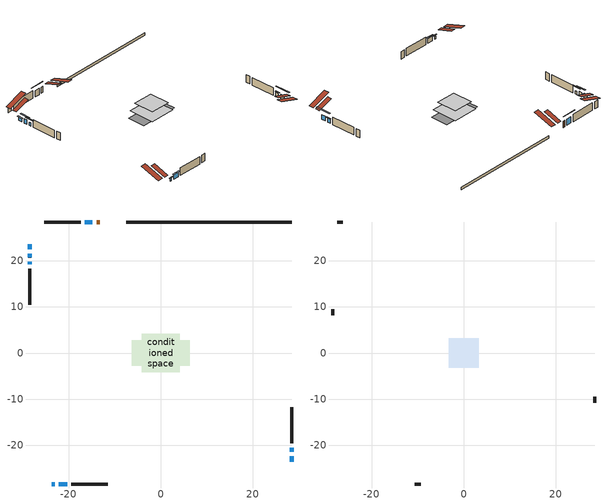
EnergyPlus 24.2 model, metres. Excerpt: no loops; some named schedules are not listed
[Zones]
conditioned space
 floor adiabatic (Floor2 construction): -4.13,-4.13 -4.13,4.13 4.13,4.13 4.13,-4.13 z0.85
 floor adiabatic (AdiabaticFloorConstruction): -4.14,-4.14 -4.14,4.14 4.14,4.14 4.14,-4.14 z0.85
 floor foundation (Slab1 construction): -6.26,-2.73 -6.26,2.73 6.26,2.73 6.26,-2.73 z0
 wall outside (AdiabaticWallConstruction 1): -13.27,28.45 -13.93,28.45 z0.85:2.88
 wall outside (AdiabaticWallConstruction): -23.63,-28.45 -23.06,-28.45 z0.85:1.77; 28.45,-23.62 28.45,-22.4 z0.85:2.32; 28.45,-21.48 28.45,-20.56 z0.85:2.22; -14.86,28.45 -16.49,28.45 z0.85:2.88; -22.14,-28.45 -20.36,-28.45 z0.85:2.3; -28.45,23.62 -28.45,22.53 z0.85:1.89; -28.45,21.6 -28.45,20.74 z0.85:2.27; -28.45,19.81 -28.45,19.25 z0.85:1.92
 wall outside (Wall1 construction): -17.41,28.45 -25.3,28.45 / -19.43,-28.45 -11.54,-28.45 / -28.45,18.32 -28.45,10.44 / 28.45,-19.63 28.45,-11.74 z0.85:3.29
 wall foundation (FoundationWall1 construction): 28.45,28.45 -7.52,28.45 z0:0.85
 window (WindowConstruction 7): -23.62,-28.45 -23.07,-28.45 z0.85:1.76
 window (WindowConstruction): 28.45,-23.62 28.45,-22.4 z0.85:2.32
 window (WindowConstruction 1): 28.45,-21.48 28.45,-20.56 z0.85:2.22
 window (WindowConstruction 2): -14.86,28.45 -16.48,28.45 z0.85:2.88
 window (WindowConstruction 3): -22.14,-28.45 -20.36,-28.45 z0.85:2.3
 window (WindowConstruction 4): -28.45,23.62 -28.45,22.53 z0.85:1.89
 window (WindowConstruction 5): -28.45,21.6 -28.45,20.74 z0.85:2.27
 window (WindowConstruction 6): -28.45,19.81 -28.45,19.25 z0.85:1.92
 door (Door): -13.27,28.45 -13.93,28.45 z0.85:2.88
 ceiling adiabatic (AdiabaticFloorConstruction): 4.14,-4.14 4.14,4.14 -4.14,4.14 -4.14,-4.14 z0.85
 roof outside (Roof2 construction): -12.34,28.45,3.29 -12.34,23.53,4.93 -11.05,23.53,4.93 -11.05,28.45,3.29; -24.55,-28.45,3.29 -24.55,-23.53,4.93 -25.85,-23.53,4.93 -25.85,-28.45,3.29; -28.45,24.55,3.29 -23.53,24.55,4.93 -23.53,25.85,4.93 -28.45,25.85,3.29; 28.45,-24.55,3.29 23.53,-24.55,4.93 23.53,-25.85,4.93 28.45,-25.85,3.29
attic - vented
 floor to conditioned space (Floor1 construction Reversed): -3.25,-3.25 -3.25,3.25 3.25,3.25 3.25,-3.25 z3.29
 wall outside (Wall2 construction): -26.23,28.45 -27.52,28.45 / -10.61,-28.45 -9.32,-28.45 / -28.45,9.51 -28.45,8.22 / 28.45,-10.82 28.45,-9.53 z0.85:3.29
 roof outside (Roof1 construction): -10.12,28.45,3.29 -10.12,22.11,5.4 -8.45,22.11,5.4 -8.45,28.45,3.29; -26.78,-28.45,3.29 -26.78,-22.11,5.4 -28.45,-22.11,5.4 -28.45,-28.45,3.29; -28.45,26.78,3.29 -22.11,26.78,5.4 -22.11,28.45,5.4 -28.45,28.45,3.29; 28.45,-26.78,3.29 22.11,-26.78,5.4 22.11,-28.45,5.4 28.45,-28.45,3.29
shading: -22.77,-28.45 -23.92,-28.45 -23.92,-28.75 -22.77,-28.75 z2.06; 28.45,-20.58 28.45,-25.45 28.75,-25.45 28.75,-20.58 z4.15; 28.45,-20.26 28.45,-21.77 28.75,-21.77 28.75,-20.26 z2.52; -18.01,28.45 -13.34,28.45 -13.34,28.57 -18.01,28.57 z4.4; -20.06,-28.45 -22.44,-28.45 -22.44,-28.75 -20.06,-28.75 z2.6; -28.45,22.23 -28.45,23.92 -28.75,23.92 -28.75,22.23 z2.19; -28.45,19.52 -28.45,22.82 -28.75,22.82 -28.75,19.52 z3.49; -28.45,18.03 -28.45,21.03 -28.75,21.03 -28.75,18.03 z3.14
[Building]
Building 1: Terrain=Suburbs
[Site:Location]
Bathurst AP_NB: Latitude {deg}=47.63; Longitude {deg}=-65.74; Time Zone {hr}=-4; Elevation {m}=59; Keep Site Location Information=Yes
[Site:GroundTemperature:Shallow]
0.0375368, -2.14911, -2.32423, -1.28655, 2.87914, 7.02543, 10.62, 12.8971, 13.0906, 11.2385, 7.7356, 3.71651
[Site:WaterMainsTemperature]
Calculation Method=Schedule; Temperature Schedule=mains temperature schedule
[Material] Roughness=Rough; Thermal Absorptance=0.9
Name | Thickness {m} | Conductivity {W/m-K} | Density {kg/m3} | Specific Heat {J/kg-K} | Solar Absorptance | Visible Absorptance
asphalt or fiberglass shingles | 0.00635 | 0.162714 | 1121.4 | 1465.45 | 0.4 | 0.4
ceiling loosefill ins | 0.254 | 0.0480833 | 16.02 | 1046.75 | 0.7 | 0.7
ceiling stud and cavity | 0.1397 | 0.208781 | 65.682 | 1177.47 | 0.7 | 0.7
concrete 4.0 in. | 0.1016 | 1.803125 | 2242.8 | 837.4 | 0.7 | 0.7
concrete 8.0 in. | 0.2032 | 1.803125 | 2242.8 | 837.4 | 0.7 | 0.7
door material | 0.04445 | 0.0451087 | 512.64 | 1214.23 | 0.7 | 0.7
exterior vertical ins | 0.0558578 | 0.029427 | 32.04 | 1214.23 | 0.7 | 0.7
floor covering | 0.0127 | 0.0433444 | 54.468 | 1339.84 | 0.6 | 0.6
floor rigid ins; roof rigid ins | 0.051816 | 0.029427 | 32.04 | 1214.23 | 0.7 | 0.7
floor rigid ins 1; wall rigid ins | 0.512978 | 0.029427 | 32.04 | 1214.23 | 0.7 | 0.7
floor stud and cavity | 0.1397 | 0.176739 | 92.3553 | 1139.71 | 0.7 | 0.7
floor stud and cavity 1 | 0.1397 | 1.75129 | 37.0049 | 1207.88 | 0.7 | 0.7
furniture material conditioned space 1 | 0.1524 | 0.115458 | 640.8 | 1214.23 | 0.6 | 0.6
gypsum board | 0.0127 | 0.160291 | 801 | 837.4 | 0.6 | 0.6
gypsum board 1 | 0.0127 | 0.160291 | 801 | 837.4 | 0.7 | 0.7
osb sheathing 0.5 in. | 0.0127 | 0.115458 | 512.64 | 1214.23 | 0.7 | 0.7
osb sheathing 0.75 in. | 0.01905 | 0.115458 | 512.64 | 1214.23 | 0.7 | 0.7
roof stud and cavity | 0.2032 | 0.215788 | 78.34581 | 1123.46 | 0.7 | 0.7
wall stud and cavity | 0.1397 | 0.0899529 | 139.0536 | 1170.24 | 0.7 | 0.7
wall stud and cavity 1 | 0.0889 | 6.9971 | 50.32683 | 1063.81 | 0.6 | 0.6
wall stud and cavity 2 | 0.0889 | 0.380278 | 52.3479 | 1209.89 | 0.7 | 0.7
wall stud and cavity 3 | 0.0889 | 0.391764 | 83.0341 | 1211.67 | 0.7 | 0.7
wood siding | 0.0254 | 0.102417 | 544.68 | 1172.36 | 0.4 | 0.4
wood siding 1 | 0.00254 | 0.102417 | 544.68 | 1172.36 | 0.4 | 0.4
wood siding 2; wood siding 3 | 0.0254 | 0.102417 | 544.68 | 1172.36 | 0.7 | 0.7
[WindowMaterial:SimpleGlazingSystem]
Name | U-Factor {W/m2-K} | Solar Heat Gain Coefficient
WindowMaterial | 3.28927 | 0.58
WindowMaterial 1 | 3.28416 | 0.55
WindowMaterial 2 | 3.290401 | 0.63
WindowMaterial 3 | 3.290401 | 0.61
WindowMaterial 4 | 3.28813 | 0.54
WindowMaterial 5 | 3.28302 | 0.55
WindowMaterial 6 | 3.26655 | 0.47
WindowMaterial 7 | 3.26258 | 0.45
[Construction]
AdiabaticFloorConstruction: floor stud and cavity 1, floor rigid ins 1, osb sheathing 0.75 in., floor covering
AdiabaticWallConstruction: wood siding 2, wall rigid ins, wall stud and cavity 2, gypsum board
AdiabaticWallConstruction 1: wood siding 3, wall rigid ins, wall stud and cavity 2, gypsum board
Door: door material
Floor1 construction Reversed: gypsum board, ceiling stud and cavity, ceiling loosefill ins
Floor2 construction: floor stud and cavity, floor rigid ins, osb sheathing 0.75 in., floor covering
FoundationWall1 construction: concrete 8.0 in., gypsum board 1
furniture construction conditioned space 1: furniture material conditioned space 1
PartitionWallConstruction: gypsum board, wall stud and cavity 3, gypsum board
Roof1 construction: asphalt or fiberglass shingles
Roof2 construction: asphalt or fiberglass shingles, roof rigid ins, osb sheathing 0.75 in., roof stud and cavity, gypsum board
Slab1 construction: concrete 4.0 in.
Wall1 construction: wood siding, osb sheathing 0.5 in., wall stud and cavity, gypsum board
Wall2 construction: wood siding 1, wall stud and cavity 1
WindowConstruction: WindowMaterial
WindowConstruction 1: WindowMaterial 1
WindowConstruction 2: WindowMaterial 2
WindowConstruction 3: WindowMaterial 3
WindowConstruction 4: WindowMaterial 4
WindowConstruction 5: WindowMaterial 5
WindowConstruction 6: WindowMaterial 6
WindowConstruction 7: WindowMaterial 7
[Zone] Multiplier=1; Part of Total Floor Area=Yes
Name | Volume {m3}
attic - vented | 14.5306
conditioned space | 177.6
[Space]
Name | Zone | Volume {m3}
attic - vented 1 | attic - vented | 14.5306
conditioned space 1 | conditioned space | 177.6
[ZoneInfiltration:EffectiveLeakageArea]
infil attic - vented 1: Zone or Space=attic - vented 1; Schedule=Always On Discrete; Effective Air Leakage Area {cm2}=1694.4; Stack Coefficient=0.000316502; Wind Coefficient=1.20201e-05
[ZoneMixing]
whole house fan mix: Zone or Space=attic - vented; Schedule=Always On Continuous; Design Flow Rate Calculation Method=Flow/Zone; Design Flow Rate {m3/s}=0; Source Zone or Space=conditioned space
[SurfaceProperty:ExposedFoundationPerimeter]
Slab1: Exposed Perimeter Calculation Method=TotalExposedPerimeter; Total Exposed Perimeter {m}=35.967
[InternalMass] Zone or ZoneList=conditioned space; Space or SpaceList=conditioned space 1
Name | Construction | Surface Area {m2}
furniture mass conditioned space 1 | furniture construction conditioned space 1 | 82.0639
partition wall mass | PartitionWallConstruction | 136.78
[Lights]
interior lighting: Zone or ZoneList or Space or SpaceList=conditioned space 1; Schedule=interior lighting schedule; Design Level Calculation Method=LightingLevel; Lighting Level {W}=343.2; Return Air Fraction=0; Fraction Radiant=0.6; Fraction Visible=0.2; Fraction Replaceable=1
[People]
occupants: Zone or ZoneList or Space or SpaceList=conditioned space 1; Number of People Schedule=occupants schedule; Number of People Calculation Method=People; Number of People=3; Fraction Radiant=0.314171; Sensible Heat Fraction=0.56303; Activity Level Schedule=occupants activity schedule; Carbon Dioxide Generation Rate {m3/s-W}=0; Enable ASHRAE 55 Comfort Warnings=No; Mean Radiant Temperature Calculation Type=EnclosureAveraged
[ElectricEquipment] Zone or ZoneList or Space or SpaceList=conditioned space 1; Design Level Calculation Method=EquipmentLevel
Name | Schedule | Design Level {W} | Fraction Latent | Fraction Radiant | Fraction Lost
clothes dryer | clothes dryer schedule | 140.772 | 0.015 | 0.081 | 0.85
clothes washer | clothes washer schedule | 32.1985 | 0.03 | 0.162 | 0.7
cooking range | cooking range schedule | 215.147 | 0.08 | 0.432 | 0.2
dishwasher | dishwasher schedule | 66.8632 | 0.3 | 0.18 | 0.4
fridge | fridge schedule | 72.9452 | 0 | 0.6 | 0
mech vent bath fan 0 | mech vent bath fan 0 schedule | 50.2 | 0 | 0 | 1
mech vent house fan | mech vent house fan schedule | 0 | 0 | 0 | 1
mech vent house fan cfis | mech vent house fan cfis schedule | 0 | 0 | 0 | 0
misc plug loads | misc plug loads schedule | 494.7 | 0.045 | 0.513 | 0.1
whole house fan | Always On Discrete | 0 | 0 | 0 | 1
[OtherEquipment] Zone or ZoneList or Space or SpaceList=conditioned space 1; Design Level Calculation Method=EquipmentLevel
Name | Fuel Type | Schedule | Design Level {W} | Fraction Latent | Fraction Radiant | Fraction Lost
clothes dryer 1 | Electricity | clothes dryer schedule | 0 | 0.015 | 0.081 | 0.85
cooking range 1 | Electricity | cooking range schedule | 0 | 0.08 | 0.432 | 0.2
general water use latent | None | general water use schedule | 62.594 | 1 | 0 | 0
general water use sensible | None | general water use schedule | -61.6891 | 0 | 0.6 | 0
mech vent house fan latent load | None | Always On Discrete | 0 | 1 | 0 | 0
mech vent house fan sensible load | None | Always On Discrete | 0 | 0 | 0 | 0
water heater energy adjustment1 | Electricity | Always On Discrete | 0.01 | 0 | 0 | 1
[ZoneInfiltration:DesignFlowRate] Zone or ZoneList or Space or SpaceList=conditioned space 1; Schedule=Always On Discrete; Design Flow Rate Calculation Method=Flow/Zone; Design Flow Rate {m3/s}=0
infil flow; natural vent flow; whole house fan flow
[ZoneControl:Thermostat]
conditioned space Thermostat: Zone or ZoneList=conditioned space; Control Type Schedule=conditioned space Thermostat Schedule; Control 1=conditioned space temperature setpoint; Temperature Difference Between Cutout And Setpoint {deltaC}=0
[ZoneHVAC:Baseboard:Convective:Electric]
electric baseboard: Availability Schedule=Always On Discrete; Heating Design Capacity {W}=11241; Efficiency=1
[Zone equipment]
conditioned space: electric baseboard
[Foundation:Kiva]
Foundation Kiva 1: Initial Indoor Air Temperature {C}=18; Wall Height Above Grade {m}=0.849996; Wall Depth Below Slab {m}=0.2032; Custom Block Material Name 1=exterior vertical ins; Custom Block Depth 1 {m}=0.849996; Custom Block X Position 1 {m}=0.2159; Custom Block Z Position 1 {m}=0
[Foundation:Kiva:Settings]
Soil Conductivity {W/m-K}=0.849921; Soil Density {kg/m3}=1842.3; Soil Specific Heat {J/kg-K}=418.7; Ground Solar Absorptivity=0.9; Ground Thermal Absorptivity=0.9; Ground Surface Roughness {m}=0.03; Far-Field Width {m}=40; Deep-Ground Boundary Condition=ZeroFlux; Deep-Ground Depth {m}=40; Minimum Cell Dimension {m}=0.2; Maximum Cell Growth Coefficient=3; Simulation Timestep=Timestep
[Exterior:Lights]
exterior lighting: Schedule=exterior lighting schedule; Design Level {W}=75.6
[EnergyManagementSystem:GlobalVariable]
infil_program_Qfan
infil_program_Qinf
natural_vent_program_Qnv
natural_vent_program_Qwhf
[EnergyManagementSystem:Sensor]
Name | Output:Variable or Output:Meter Index Key | Output:Variable or Output:Meter
airflow_gain | infil flow | Infiltration Sensible Heat Gain Energy
airflow_gain_1 | natural vent flow | Infiltration Sensible Heat Gain Energy
airflow_gain_2 | whole house fan flow | Infiltration Sensible Heat Gain Energy
airflow_loss | infil flow | Infiltration Sensible Heat Loss Energy
airflow_loss_1 | natural vent flow | Infiltration Sensible Heat Loss Energy
airflow_loss_2 | whole house fan flow | Infiltration Sensible Heat Loss Energy
clg_load_cond |  | Cooling:EnergyTransfer:Zone:CONDITIONED SPACE
clg_sp_s; clg_sp_s_1 | cooling setpoint | Schedule Value
clothes_dryer_exhaust_0_sch_s | clothes dryer exhaust 0 schedule | Schedule Value
conditioned_space_clg_unmet_s | conditioned space | Zone Cooling Setpoint Not Met Time
conditioned_space_htg_unmet_s | conditioned space | Zone Heating Setpoint Not Met Time
cool_season | cooling season schedule | Schedule Value
fridge_tin_s | conditioned space | Zone Mean Air Temperature
htg_load_cond |  | Heating:EnergyTransfer:Zone:CONDITIONED SPACE
htg_sp_s; htg_sp_s_1 | heating setpoint | Schedule Value
ig_ee_conv | clothes dryer | Electric Equipment Convective Heating Energy
ig_ee_conv_2 | cooking range | Electric Equipment Convective Heating Energy
ig_ee_conv_4 | fridge | Electric Equipment Convective Heating Energy
ig_ee_conv_5 | misc plug loads | Electric Equipment Convective Heating Energy
ig_ee_conv_6 | whole house fan | Electric Equipment Convective Heating Energy
ig_ee_rad | clothes dryer | Electric Equipment Radiant Heating Energy
ig_ee_rad_2 | cooking range | Electric Equipment Radiant Heating Energy
ig_ee_rad_4 | fridge | Electric Equipment Radiant Heating Energy
ig_ee_rad_5 | misc plug loads | Electric Equipment Radiant Heating Energy
ig_ee_rad_6 | whole house fan | Electric Equipment Radiant Heating Energy
ig_lgt_conv | interior lighting | Lights Convective Heating Energy
ig_lgt_rad | interior lighting | Lights Radiant Heating Energy
ig_lgt_vis | interior lighting | Lights Visible Radiation Heating Energy
ig_oe_conv | clothes dryer 1 | Other Equipment Convective Heating Energy
ig_oe_conv_1 | cooking range 1 | Other Equipment Convective Heating Energy
ig_oe_conv_2 | general water use latent | Other Equipment Convective Heating Energy
ig_oe_conv_3 | general water use sensible | Other Equipment Convective Heating Energy
ig_oe_conv_4 | water heater energy adjustment1 | Other Equipment Convective Heating Energy
ig_oe_rad | clothes dryer 1 | Other Equipment Radiant Heating Energy
ig_oe_rad_1 | cooking range 1 | Other Equipment Radiant Heating Energy
ig_oe_rad_2 | general water use latent | Other Equipment Radiant Heating Energy
ig_oe_rad_3 | general water use sensible | Other Equipment Radiant Heating Energy
ig_oe_rad_4 | water heater energy adjustment1 | Other Equipment Radiant Heating Energy
ig_ppl_conv | occupants | People Convective Heating Energy
ig_ppl_rad | occupants | People Radiant Heating Energy
im_conv | furniture mass conditioned space 1 | Surface Inside Face Convection Heat Gain Energy
im_conv_1 | partition wall mass | Surface Inside Face Convection Heat Gain Energy
im_ig | furniture mass conditioned space 1 | Surface Inside Face Internal Gains Radiation Heat Gain Energy
im_ig_1 | partition wall mass | Surface Inside Face Internal Gains Radiation Heat Gain Energy
im_lgt | furniture mass conditioned space 1 | Surface Inside Face Lights Radiation Heat Gain Energy
im_lgt_1 | partition wall mass | Surface Inside Face Lights Radiation Heat Gain Energy
im_sol | furniture mass conditioned space 1 | Surface Inside Face Solar Radiation Heat Gain Energy
im_sol_1 | partition wall mass | Surface Inside Face Solar Radiation Heat Gain Energy
im_surf | furniture mass conditioned space 1 | Surface Inside Face Net Surface Thermal Radiation Heat Gain Energy
im_surf_1 | partition wall mass | Surface Inside Face Net Surface Thermal Radiation Heat Gain Energy
mech_vent_bath_fan_0_sch_s | mech vent bath fan 0 schedule | Schedule Value
mv_conv | mech vent bath fan 0 | Electric Equipment Convective Heating Energy
mv_conv_1 | mech vent house fan | Electric Equipment Convective Heating Energy
mv_conv_2 | mech vent house fan cfis | Electric Equipment Convective Heating Energy
mv_conv_3 | mech vent house fan latent load | Other Equipment Convective Heating Energy
mv_conv_4 | mech vent house fan sensible load | Other Equipment Convective Heating Energy
mv_rad | mech vent bath fan 0 | Electric Equipment Radiant Heating Energy
mv_rad_1 | mech vent house fan | Electric Equipment Radiant Heating Energy
mv_rad_2 | mech vent house fan cfis | Electric Equipment Radiant Heating Energy
mv_rad_3 | mech vent house fan latent load | Other Equipment Radiant Heating Energy
mv_rad_4 | mech vent house fan sensible load | Other Equipment Radiant Heating Energy
natural_vent_s | natural vent schedule | Schedule Value
out_pb_s |  | Site Outdoor Air Barometric Pressure
out_wt_s |  | Site Outdoor Air Humidity Ratio
site_vw_s |  | Site Wind Speed
ss_back_out | Window1 | Surface Window Shortwave from Zone Back Out Window Heat Transfer Rate
ss_back_out_1 | Window2 | Surface Window Shortwave from Zone Back Out Window Heat Transfer Rate
ss_back_out_2 | Window3 | Surface Window Shortwave from Zone Back Out Window Heat Transfer Rate
ss_back_out_3 | Window4 | Surface Window Shortwave from Zone Back Out Window Heat Transfer Rate
ss_back_out_4 | Window5 | Surface Window Shortwave from Zone Back Out Window Heat Transfer Rate
ss_back_out_5 | Window6 | Surface Window Shortwave from Zone Back Out Window Heat Transfer Rate
ss_back_out_6 | Window7 | Surface Window Shortwave from Zone Back Out Window Heat Transfer Rate
ss_back_out_7 | Window8 | Surface Window Shortwave from Zone Back Out Window Heat Transfer Rate
ss_conv | Door1 | Surface Inside Face Convection Heat Gain Energy
ss_conv_1 | Window1 | Surface Inside Face Convection Heat Gain Energy
ss_conv_2 | Window2 | Surface Inside Face Convection Heat Gain Energy
ss_conv_3 | Window3 | Surface Inside Face Convection Heat Gain Energy
ss_conv_4 | Window4 | Surface Inside Face Convection Heat Gain Energy
ss_conv_5 | Window5 | Surface Inside Face Convection Heat Gain Energy
ss_conv_6 | Window6 | Surface Inside Face Convection Heat Gain Energy
ss_conv_7 | Window7 | Surface Inside Face Convection Heat Gain Energy
ss_conv_8 | Window8 | Surface Inside Face Convection Heat Gain Energy
ss_ig | Door1 | Surface Inside Face Internal Gains Radiation Heat Gain Energy
ss_ig_1 | Window1 | Surface Inside Face Internal Gains Radiation Heat Gain Energy
ss_ig_2 | Window2 | Surface Inside Face Internal Gains Radiation Heat Gain Energy
ss_ig_3 | Window3 | Surface Inside Face Internal Gains Radiation Heat Gain Energy
ss_ig_4 | Window4 | Surface Inside Face Internal Gains Radiation Heat Gain Energy
ss_ig_5 | Window5 | Surface Inside Face Internal Gains Radiation Heat Gain Energy
ss_ig_6 | Window6 | Surface Inside Face Internal Gains Radiation Heat Gain Energy
ss_ig_7 | Window7 | Surface Inside Face Internal Gains Radiation Heat Gain Energy
ss_ig_8 | Window8 | Surface Inside Face Internal Gains Radiation Heat Gain Energy
ss_lgt | Door1 | Surface Inside Face Lights Radiation Heat Gain Energy
ss_sol | Door1 | Surface Inside Face Solar Radiation Heat Gain Energy
ss_surf | Door1 | Surface Inside Face Net Surface Thermal Radiation Heat Gain Energy
ss_surf_1 | Window1 | Surface Inside Face Net Surface Thermal Radiation Heat Gain Energy
ss_surf_2 | Window2 | Surface Inside Face Net Surface Thermal Radiation Heat Gain Energy
ss_surf_3 | Window3 | Surface Inside Face Net Surface Thermal Radiation Heat Gain Energy
ss_surf_4 | Window4 | Surface Inside Face Net Surface Thermal Radiation Heat Gain Energy
ss_surf_5 | Window5 | Surface Inside Face Net Surface Thermal Radiation Heat Gain Energy
ss_surf_6 | Window6 | Surface Inside Face Net Surface Thermal Radiation Heat Gain Energy
ss_surf_7 | Window7 | Surface Inside Face Net Surface Thermal Radiation Heat Gain Energy
ss_surf_8 | Window8 | Surface Inside Face Net Surface Thermal Radiation Heat Gain Energy
ss_trans_in | Window1 | Surface Window Transmitted Solar Radiation Rate
ss_trans_in_1 | Window2 | Surface Window Transmitted Solar Radiation Rate
ss_trans_in_2 | Window3 | Surface Window Transmitted Solar Radiation Rate
ss_trans_in_3 | Window4 | Surface Window Transmitted Solar Radiation Rate
ss_trans_in_4 | Window5 | Surface Window Transmitted Solar Radiation Rate
ss_trans_in_5 | Window6 | Surface Window Transmitted Solar Radiation Rate
ss_trans_in_6 | Window7 | Surface Window Transmitted Solar Radiation Rate
ss_trans_in_7 | Window8 | Surface Window Transmitted Solar Radiation Rate
ss_trans_out | Window1 | Surface Inside Face Initial Transmitted Diffuse Transmitted Out Window Solar Radiation Rate
ss_trans_out_1 | Window2 | Surface Inside Face Initial Transmitted Diffuse Transmitted Out Window Solar Radiation Rate
ss_trans_out_2 | Window3 | Surface Inside Face Initial Transmitted Diffuse Transmitted Out Window Solar Radiation Rate
ss_trans_out_3 | Window4 | Surface Inside Face Initial Transmitted Diffuse Transmitted Out Window Solar Radiation Rate
ss_trans_out_4 | Window5 | Surface Inside Face Initial Transmitted Diffuse Transmitted Out Window Solar Radiation Rate
ss_trans_out_5 | Window6 | Surface Inside Face Initial Transmitted Diffuse Transmitted Out Window Solar Radiation Rate
ss_trans_out_6 | Window7 | Surface Inside Face Initial Transmitted Diffuse Transmitted Out Window Solar Radiation Rate
ss_trans_out_7 | Window8 | Surface Inside Face Initial Transmitted Diffuse Transmitted Out Window Solar Radiation Rate
s_conv | Floor1 | Surface Inside Face Convection Heat Gain Energy
s_conv_1 | Floor2 | Surface Inside Face Convection Heat Gain Energy
s_conv_10 | Wall1:0 | Surface Inside Face Convection Heat Gain Energy
s_conv_11 | Wall1:180 | Surface Inside Face Convection Heat Gain Energy
s_conv_12 | Wall1:270 | Surface Inside Face Convection Heat Gain Energy
s_conv_13 | Wall1:90 | Surface Inside Face Convection Heat Gain Energy
s_conv_2 | FoundationWall1 | Surface Inside Face Convection Heat Gain Energy
s_conv_3 | inferred conditioned ceiling | Surface Inside Face Convection Heat Gain Energy
s_conv_4 | inferred conditioned floor | Surface Inside Face Convection Heat Gain Energy
s_conv_5 | Roof2:0 | Surface Inside Face Convection Heat Gain Energy
s_conv_6 | Roof2:180 | Surface Inside Face Convection Heat Gain Energy
s_conv_7 | Roof2:270 | Surface Inside Face Convection Heat Gain Energy
s_conv_8 | Roof2:90 | Surface Inside Face Convection Heat Gain Energy
s_conv_9 | Slab1 | Surface Inside Face Convection Heat Gain Energy
s_ig | Floor1 | Surface Inside Face Internal Gains Radiation Heat Gain Energy
s_ig_1 | Floor2 | Surface Inside Face Internal Gains Radiation Heat Gain Energy
s_ig_10 | Wall1:0 | Surface Inside Face Internal Gains Radiation Heat Gain Energy
s_ig_11 | Wall1:180 | Surface Inside Face Internal Gains Radiation Heat Gain Energy
s_ig_12 | Wall1:270 | Surface Inside Face Internal Gains Radiation Heat Gain Energy
s_ig_13 | Wall1:90 | Surface Inside Face Internal Gains Radiation Heat Gain Energy
s_ig_2 | FoundationWall1 | Surface Inside Face Internal Gains Radiation Heat Gain Energy
s_ig_3 | inferred conditioned ceiling | Surface Inside Face Internal Gains Radiation Heat Gain Energy
s_ig_4 | inferred conditioned floor | Surface Inside Face Internal Gains Radiation Heat Gain Energy
s_ig_5 | Roof2:0 | Surface Inside Face Internal Gains Radiation Heat Gain Energy
s_ig_6 | Roof2:180 | Surface Inside Face Internal Gains Radiation Heat Gain Energy
s_ig_7 | Roof2:270 | Surface Inside Face Internal Gains Radiation Heat Gain Energy
s_ig_8 | Roof2:90 | Surface Inside Face Internal Gains Radiation Heat Gain Energy
s_ig_9 | Slab1 | Surface Inside Face Internal Gains Radiation Heat Gain Energy
s_lgt | Floor1 | Surface Inside Face Lights Radiation Heat Gain Energy
s_lgt_1 | Floor2 | Surface Inside Face Lights Radiation Heat Gain Energy
s_lgt_10 | Wall1:0 | Surface Inside Face Lights Radiation Heat Gain Energy
s_lgt_11 | Wall1:180 | Surface Inside Face Lights Radiation Heat Gain Energy
s_lgt_12 | Wall1:270 | Surface Inside Face Lights Radiation Heat Gain Energy
s_lgt_13 | Wall1:90 | Surface Inside Face Lights Radiation Heat Gain Energy
s_lgt_2 | FoundationWall1 | Surface Inside Face Lights Radiation Heat Gain Energy
s_lgt_3 | inferred conditioned ceiling | Surface Inside Face Lights Radiation Heat Gain Energy
s_lgt_4 | inferred conditioned floor | Surface Inside Face Lights Radiation Heat Gain Energy
s_lgt_5 | Roof2:0 | Surface Inside Face Lights Radiation Heat Gain Energy
s_lgt_6 | Roof2:180 | Surface Inside Face Lights Radiation Heat Gain Energy
s_lgt_7 | Roof2:270 | Surface Inside Face Lights Radiation Heat Gain Energy
s_lgt_8 | Roof2:90 | Surface Inside Face Lights Radiation Heat Gain Energy
s_lgt_9 | Slab1 | Surface Inside Face Lights Radiation Heat Gain Energy
s_sol | Floor1 | Surface Inside Face Solar Radiation Heat Gain Energy
s_sol_1 | Floor2 | Surface Inside Face Solar Radiation Heat Gain Energy
s_sol_10 | Wall1:0 | Surface Inside Face Solar Radiation Heat Gain Energy
s_sol_11 | Wall1:180 | Surface Inside Face Solar Radiation Heat Gain Energy
s_sol_12 | Wall1:270 | Surface Inside Face Solar Radiation Heat Gain Energy
s_sol_13 | Wall1:90 | Surface Inside Face Solar Radiation Heat Gain Energy
s_sol_2 | FoundationWall1 | Surface Inside Face Solar Radiation Heat Gain Energy
s_sol_3 | inferred conditioned ceiling | Surface Inside Face Solar Radiation Heat Gain Energy
